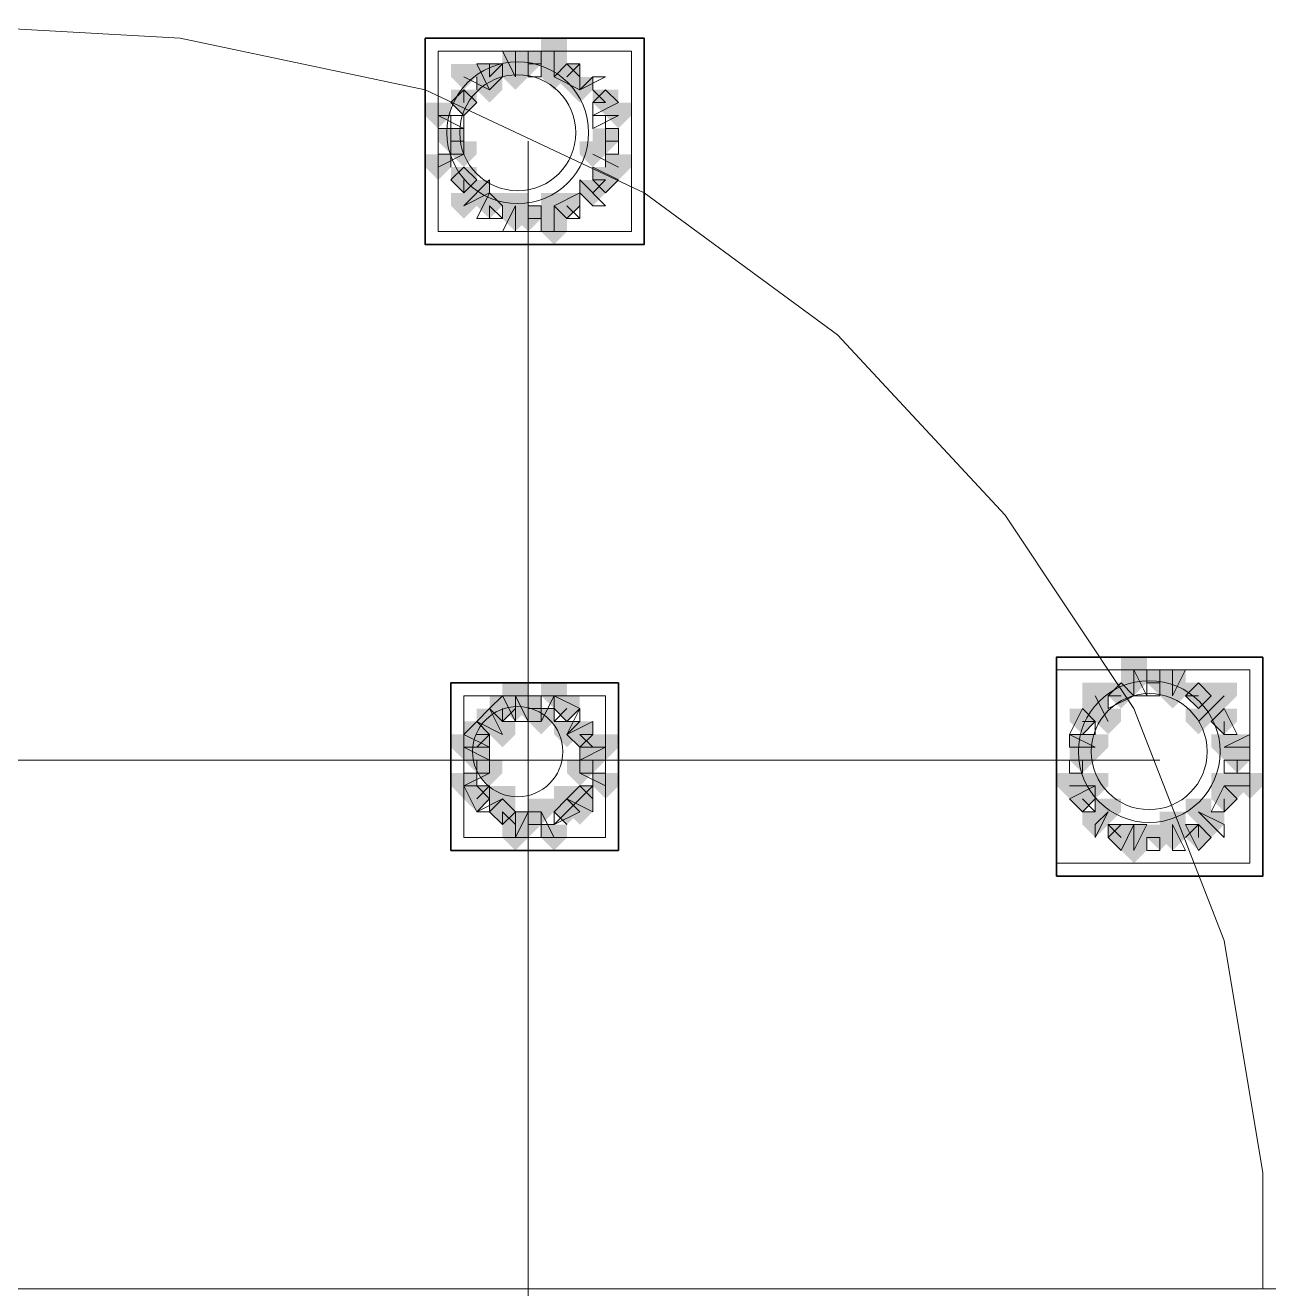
# Model space of a CAD drawing. Header units: millimetres. Extents: x 2315 to 4619, y 1334 to 1897.
# Drawn here: x 4144.12 to 4150.04, y 1554.71 to 1560.69 of the extents above; entities that cross this region are included whole.
import ezdxf

# ---------------------------------------------------------------- set-up
doc = ezdxf.new("R2010")
doc.units = ezdxf.units.MM
for name, color, linetype, true_color in [('PDF_10', 7, 'Continuous', 0x00b85c), ('PDF_AXIS', 7, 'Continuous', 0x00b85c), ('PDF_柱构件', 7, 'Continuous', 0x00b85c), ('PDF_转运站初步方案', 7, 'Continuous', 0x00b85c)]:
    doc.layers.add(name, color=color, linetype=linetype, true_color=true_color)
doc.layers.add('PDF_中心线层', color=1, linetype='Continuous')
doc.layers.add('PDF_粗实线层', color=7, linetype='Continuous')

msp = doc.modelspace()

# ---------------------------------------------------------------- hatches: boundary and pattern name
at = {"layer": 'PDF_10', "transparency": 33554559}
for points in [[(4146.5016, 1560.5703), (4146.4405, 1560.5703), (4146.4405, 1560.5093), (4146.5016, 1560.4482), (4146.5626, 1560.5093), (4146.5626, 1560.5703)], [(4146.5016, 1560.5703), (4146.4405, 1560.5703), (4146.4405, 1560.5093), (4146.5016, 1560.4482), (4146.5626, 1560.5093), (4146.5626, 1560.5703)], [(4146.3183, 1560.5093), (4146.2572, 1560.5093), (4146.2572, 1560.4482), (4146.3183, 1560.3871), (4146.3794, 1560.4482), (4146.3794, 1560.5093)], [(4146.3183, 1560.5093), (4146.2572, 1560.5093), (4146.2572, 1560.4482), (4146.3183, 1560.3871), (4146.3794, 1560.4482), (4146.3794, 1560.5093)], [(4146.6848, 1560.5093), (4146.6237, 1560.5093), (4146.6237, 1560.4482), (4146.6848, 1560.3871), (4146.7459, 1560.4482), (4146.7459, 1560.5093)], [(4146.6848, 1560.5093), (4146.6237, 1560.5093), (4146.6237, 1560.4482), (4146.6848, 1560.3871), (4146.7459, 1560.4482), (4146.7459, 1560.5093)], [(4146.1961, 1560.3871), (4146.1351, 1560.3871), (4146.1351, 1560.326), (4146.1961, 1560.2649), (4146.2572, 1560.326), (4146.2572, 1560.3871)], [(4146.1961, 1560.3871), (4146.1351, 1560.3871), (4146.1351, 1560.326), (4146.1961, 1560.2649), (4146.2572, 1560.326), (4146.2572, 1560.3871)], [(4146.1961, 1560.3871), (4146.1351, 1560.3871), (4146.1351, 1560.326), (4146.1961, 1560.2649), (4146.2572, 1560.326), (4146.2572, 1560.3871)], [(4146.868, 1560.3871), (4146.807, 1560.3871), (4146.807, 1560.326), (4146.868, 1560.2649), (4146.9291, 1560.326), (4146.9291, 1560.3871)], [(4146.868, 1560.3871), (4146.807, 1560.3871), (4146.807, 1560.326), (4146.868, 1560.2649), (4146.9291, 1560.326), (4146.9291, 1560.3871)], [(4146.1351, 1560.2039), (4146.074, 1560.2039), (4146.074, 1560.1428), (4146.1351, 1560.0817), (4146.1961, 1560.1428), (4146.1961, 1560.2039)], [(4146.1351, 1560.2039), (4146.074, 1560.2039), (4146.074, 1560.1428), (4146.1351, 1560.0817), (4146.1961, 1560.1428), (4146.1961, 1560.2039)], [(4146.868, 1560.2039), (4146.807, 1560.2039), (4146.807, 1560.1428), (4146.868, 1560.0817), (4146.9291, 1560.1428), (4146.9291, 1560.2039)], [(4146.868, 1560.2039), (4146.807, 1560.2039), (4146.807, 1560.1428), (4146.868, 1560.0817), (4146.9291, 1560.1428), (4146.9291, 1560.2039)], [(4146.1961, 1560.0206), (4146.1351, 1560.0206), (4146.1351, 1559.9595), (4146.1961, 1559.8985), (4146.2572, 1559.9595), (4146.2572, 1560.0206)], [(4146.1961, 1560.0206), (4146.1351, 1560.0206), (4146.1351, 1559.9595), (4146.1961, 1559.8985), (4146.2572, 1559.9595), (4146.2572, 1560.0206)], [(4146.1961, 1560.0206), (4146.1351, 1560.0206), (4146.1351, 1559.9595), (4146.1961, 1559.8985), (4146.2572, 1559.9595), (4146.2572, 1560.0206)], [(4146.868, 1560.0206), (4146.807, 1560.0206), (4146.807, 1559.9595), (4146.868, 1559.8985), (4146.9291, 1559.9595), (4146.9291, 1560.0206)], [(4146.868, 1560.0206), (4146.807, 1560.0206), (4146.807, 1559.9595), (4146.868, 1559.8985), (4146.9291, 1559.9595), (4146.9291, 1560.0206)], [(4146.3183, 1559.8985), (4146.2572, 1559.8985), (4146.2572, 1559.8374), (4146.3183, 1559.7763), (4146.3794, 1559.8374), (4146.3794, 1559.8985)], [(4146.3183, 1559.8985), (4146.2572, 1559.8985), (4146.2572, 1559.8374), (4146.3183, 1559.7763), (4146.3794, 1559.8374), (4146.3794, 1559.8985)], [(4146.6848, 1559.8985), (4146.6237, 1559.8985), (4146.6237, 1559.8374), (4146.6848, 1559.7763), (4146.7459, 1559.8374), (4146.7459, 1559.8985)], [(4146.6848, 1559.8985), (4146.6237, 1559.8985), (4146.6237, 1559.8374), (4146.6848, 1559.7763), (4146.7459, 1559.8374), (4146.7459, 1559.8985)], [(4146.5016, 1559.8374), (4146.4405, 1559.8374), (4146.4405, 1559.7763), (4146.5016, 1559.7152), (4146.5626, 1559.7763), (4146.5626, 1559.8374)], [(4146.5016, 1559.8374), (4146.4405, 1559.8374), (4146.4405, 1559.7763), (4146.5016, 1559.7152), (4146.5626, 1559.7763), (4146.5626, 1559.8374)], [(4149.4945, 1557.6385), (4149.4334, 1557.6385), (4149.4334, 1557.5774), (4149.4945, 1557.5163), (4149.5556, 1557.5774), (4149.5556, 1557.6385)], [(4149.4945, 1557.6385), (4149.4334, 1557.6385), (4149.4334, 1557.5774), (4149.4945, 1557.5163), (4149.5556, 1557.5774), (4149.5556, 1557.6385)], [(4149.3113, 1557.5774), (4149.2502, 1557.5774), (4149.2502, 1557.5163), (4149.3113, 1557.4552), (4149.3724, 1557.5163), (4149.3724, 1557.5774)], [(4149.3113, 1557.5774), (4149.2502, 1557.5774), (4149.2502, 1557.5163), (4149.3113, 1557.4552), (4149.3724, 1557.5163), (4149.3724, 1557.5774)], [(4149.6778, 1557.5774), (4149.6167, 1557.5774), (4149.6167, 1557.5163), (4149.6778, 1557.4552), (4149.7389, 1557.5163), (4149.7389, 1557.5774)], [(4149.6778, 1557.5774), (4149.6167, 1557.5774), (4149.6167, 1557.5163), (4149.6778, 1557.4552), (4149.7389, 1557.5163), (4149.7389, 1557.5774)], [(4149.6778, 1557.5774), (4149.6167, 1557.5774), (4149.6167, 1557.5163), (4149.6778, 1557.4552), (4149.7389, 1557.5163), (4149.7389, 1557.5774)], [(4146.3794, 1557.5163), (4146.3183, 1557.5163), (4146.3183, 1557.4552), (4146.3794, 1557.3941), (4146.4405, 1557.4552), (4146.4405, 1557.5163)], [(4146.3794, 1557.5163), (4146.3183, 1557.5163), (4146.3183, 1557.4552), (4146.3794, 1557.3941), (4146.4405, 1557.4552), (4146.4405, 1557.5163)], [(4146.5016, 1557.5163), (4146.4405, 1557.5163), (4146.4405, 1557.4552), (4146.5016, 1557.3941), (4146.5626, 1557.4552), (4146.5626, 1557.5163)], [(4146.5016, 1557.5163), (4146.4405, 1557.5163), (4146.4405, 1557.4552), (4146.5016, 1557.3941), (4146.5626, 1557.4552), (4146.5626, 1557.5163)], [(4146.6848, 1557.5163), (4146.6237, 1557.5163), (4146.6237, 1557.4552), (4146.6848, 1557.3941), (4146.7459, 1557.4552), (4146.7459, 1557.5163)], [(4146.6848, 1557.5163), (4146.6237, 1557.5163), (4146.6237, 1557.4552), (4146.6848, 1557.3941), (4146.7459, 1557.4552), (4146.7459, 1557.5163)], [(4149.128, 1557.4552), (4149.067, 1557.4552), (4149.067, 1557.3941), (4149.128, 1557.333), (4149.1891, 1557.3941), (4149.1891, 1557.4552)], [(4149.128, 1557.4552), (4149.067, 1557.4552), (4149.067, 1557.3941), (4149.128, 1557.333), (4149.1891, 1557.3941), (4149.1891, 1557.4552)], [(4149.7999, 1557.4552), (4149.7389, 1557.4552), (4149.7389, 1557.3941), (4149.7999, 1557.333), (4149.861, 1557.3941), (4149.861, 1557.4552)], [(4149.7999, 1557.4552), (4149.7389, 1557.4552), (4149.7389, 1557.3941), (4149.7999, 1557.333), (4149.861, 1557.3941), (4149.861, 1557.4552)], [(4149.7999, 1557.4552), (4149.7389, 1557.4552), (4149.7389, 1557.3941), (4149.7999, 1557.333), (4149.861, 1557.3941), (4149.861, 1557.4552)], [(4146.2572, 1557.3941), (4146.1961, 1557.3941), (4146.1961, 1557.333), (4146.2572, 1557.272), (4146.3183, 1557.333), (4146.3183, 1557.3941)], [(4146.2572, 1557.3941), (4146.1961, 1557.3941), (4146.1961, 1557.333), (4146.2572, 1557.272), (4146.3183, 1557.333), (4146.3183, 1557.3941)], [(4146.7459, 1557.3941), (4146.6848, 1557.3941), (4146.6848, 1557.333), (4146.7459, 1557.272), (4146.807, 1557.333), (4146.807, 1557.3941)], [(4146.7459, 1557.3941), (4146.6848, 1557.3941), (4146.6848, 1557.333), (4146.7459, 1557.272), (4146.807, 1557.333), (4146.807, 1557.3941)], [(4146.2572, 1557.272), (4146.1961, 1557.272), (4146.1961, 1557.2109), (4146.2572, 1557.1498), (4146.3183, 1557.2109), (4146.3183, 1557.272)], [(4146.2572, 1557.272), (4146.1961, 1557.272), (4146.1961, 1557.2109), (4146.2572, 1557.1498), (4146.3183, 1557.2109), (4146.3183, 1557.272)], [(4146.807, 1557.272), (4146.7459, 1557.272), (4146.7459, 1557.2109), (4146.807, 1557.1498), (4146.868, 1557.2109), (4146.868, 1557.272)], [(4146.807, 1557.272), (4146.7459, 1557.272), (4146.7459, 1557.2109), (4146.807, 1557.1498), (4146.868, 1557.2109), (4146.868, 1557.272)], [(4149.128, 1557.272), (4149.067, 1557.272), (4149.067, 1557.2109), (4149.128, 1557.1498), (4149.1891, 1557.2109), (4149.1891, 1557.272)], [(4149.128, 1557.272), (4149.067, 1557.272), (4149.067, 1557.2109), (4149.128, 1557.1498), (4149.1891, 1557.2109), (4149.1891, 1557.272)], [(4149.861, 1557.272), (4149.7999, 1557.272), (4149.7999, 1557.2109), (4149.861, 1557.1498), (4149.9221, 1557.2109), (4149.9221, 1557.272)], [(4149.861, 1557.272), (4149.7999, 1557.272), (4149.7999, 1557.2109), (4149.861, 1557.1498), (4149.9221, 1557.2109), (4149.9221, 1557.272)], [(4146.2572, 1557.0887), (4146.1961, 1557.0887), (4146.1961, 1557.0276), (4146.2572, 1556.9666), (4146.3183, 1557.0276), (4146.3183, 1557.0887)], [(4146.2572, 1557.0887), (4146.1961, 1557.0887), (4146.1961, 1557.0276), (4146.2572, 1556.9666), (4146.3183, 1557.0276), (4146.3183, 1557.0887)], [(4146.7459, 1557.0887), (4146.6848, 1557.0887), (4146.6848, 1557.0276), (4146.7459, 1556.9666), (4146.807, 1557.0276), (4146.807, 1557.0887)], [(4146.7459, 1557.0887), (4146.6848, 1557.0887), (4146.6848, 1557.0276), (4146.7459, 1556.9666), (4146.807, 1557.0276), (4146.807, 1557.0887)], [(4149.128, 1557.0887), (4149.067, 1557.0887), (4149.067, 1557.0276), (4149.128, 1556.9666), (4149.1891, 1557.0276), (4149.1891, 1557.0887)], [(4149.128, 1557.0887), (4149.067, 1557.0887), (4149.067, 1557.0276), (4149.128, 1556.9666), (4149.1891, 1557.0276), (4149.1891, 1557.0887)], [(4149.7999, 1557.0887), (4149.7389, 1557.0887), (4149.7389, 1557.0276), (4149.7999, 1556.9666), (4149.861, 1557.0276), (4149.861, 1557.0887)], [(4149.7999, 1557.0887), (4149.7389, 1557.0887), (4149.7389, 1557.0276), (4149.7999, 1556.9666), (4149.861, 1557.0276), (4149.861, 1557.0887)], [(4146.3794, 1557.0276), (4146.3183, 1557.0276), (4146.3183, 1556.9666), (4146.3794, 1556.9055), (4146.4405, 1556.9666), (4146.4405, 1557.0276)], [(4146.3794, 1557.0276), (4146.3183, 1557.0276), (4146.3183, 1556.9666), (4146.3794, 1556.9055), (4146.4405, 1556.9666), (4146.4405, 1557.0276)], [(4146.6848, 1557.0276), (4146.6237, 1557.0276), (4146.6237, 1556.9666), (4146.6848, 1556.9055), (4146.7459, 1556.9666), (4146.7459, 1557.0276)], [(4146.6848, 1557.0276), (4146.6237, 1557.0276), (4146.6237, 1556.9666), (4146.6848, 1556.9055), (4146.7459, 1556.9666), (4146.7459, 1557.0276)], [(4146.5016, 1556.9666), (4146.4405, 1556.9666), (4146.4405, 1556.9055), (4146.5016, 1556.8444), (4146.5626, 1556.9055), (4146.5626, 1556.9666)], [(4146.5016, 1556.9666), (4146.4405, 1556.9666), (4146.4405, 1556.9055), (4146.5016, 1556.8444), (4146.5626, 1556.9055), (4146.5626, 1556.9666)], [(4149.3113, 1556.9055), (4149.2502, 1556.9055), (4149.2502, 1556.8444), (4149.3113, 1556.7833), (4149.3724, 1556.8444), (4149.3724, 1556.9055)], [(4149.3113, 1556.9055), (4149.2502, 1556.9055), (4149.2502, 1556.8444), (4149.3113, 1556.7833), (4149.3724, 1556.8444), (4149.3724, 1556.9055)], [(4149.4945, 1556.9055), (4149.4334, 1556.9055), (4149.4334, 1556.8444), (4149.4945, 1556.7833), (4149.5556, 1556.8444), (4149.5556, 1556.9055)], [(4149.4945, 1556.9055), (4149.4334, 1556.9055), (4149.4334, 1556.8444), (4149.4945, 1556.7833), (4149.5556, 1556.8444), (4149.5556, 1556.9055)], [(4149.6778, 1556.9055), (4149.6167, 1556.9055), (4149.6167, 1556.8444), (4149.6778, 1556.7833), (4149.7389, 1556.8444), (4149.7389, 1556.9055)], [(4149.6778, 1556.9055), (4149.6167, 1556.9055), (4149.6167, 1556.8444), (4149.6778, 1556.7833), (4149.7389, 1556.8444), (4149.7389, 1556.9055)]]:
    msp.add_hatch(color=256, dxfattribs=at).paths.add_polyline_path(points)
at = {"layer": 'PDF_柱构件', "transparency": 33554559}
for points in [[(4146.6237, 1560.6314), (4146.5626, 1560.6314), (4146.5626, 1560.5703), (4146.6237, 1560.5093), (4146.6848, 1560.5703), (4146.6848, 1560.6314)], [(4146.4405, 1560.5703), (4146.3794, 1560.5703), (4146.3794, 1560.5093), (4146.4405, 1560.4482), (4146.5016, 1560.5093), (4146.5016, 1560.5703)], [(4146.6237, 1560.5703), (4146.5626, 1560.5703), (4146.5626, 1560.5093), (4146.6237, 1560.4482), (4146.6848, 1560.5093), (4146.6848, 1560.5703)], [(4146.1961, 1560.5093), (4146.1351, 1560.5093), (4146.1351, 1560.4482), (4146.1961, 1560.3871), (4146.2572, 1560.4482), (4146.2572, 1560.5093)], [(4146.4405, 1560.5093), (4146.3794, 1560.5093), (4146.3794, 1560.4482), (4146.4405, 1560.3871), (4146.5016, 1560.4482), (4146.5016, 1560.5093)], [(4146.6237, 1560.5093), (4146.5626, 1560.5093), (4146.5626, 1560.4482), (4146.6237, 1560.3871), (4146.6848, 1560.4482), (4146.6848, 1560.5093)], [(4146.3183, 1560.4482), (4146.2572, 1560.4482), (4146.2572, 1560.3871), (4146.3183, 1560.326), (4146.3794, 1560.3871), (4146.3794, 1560.4482)], [(4146.7459, 1560.4482), (4146.6848, 1560.4482), (4146.6848, 1560.3871), (4146.7459, 1560.326), (4146.807, 1560.3871), (4146.807, 1560.4482)], [(4146.074, 1560.326), (4146.0129, 1560.326), (4146.0129, 1560.2649), (4146.074, 1560.2039), (4146.1351, 1560.2649), (4146.1351, 1560.326)], [(4146.9291, 1560.326), (4146.868, 1560.326), (4146.868, 1560.2649), (4146.9291, 1560.2039), (4146.9902, 1560.2649), (4146.9902, 1560.326)], [(4146.1961, 1560.1428), (4146.1351, 1560.1428), (4146.1351, 1560.0817), (4146.1961, 1560.0206), (4146.2572, 1560.0817), (4146.2572, 1560.1428)], [(4146.807, 1560.1428), (4146.7459, 1560.1428), (4146.7459, 1560.0817), (4146.807, 1560.0206), (4146.868, 1560.0817), (4146.868, 1560.1428)], [(4146.074, 1560.0817), (4146.0129, 1560.0817), (4146.0129, 1560.0206), (4146.074, 1559.9595), (4146.1351, 1560.0206), (4146.1351, 1560.0817)], [(4146.9291, 1560.0817), (4146.868, 1560.0817), (4146.868, 1560.0206), (4146.9291, 1559.9595), (4146.9902, 1560.0206), (4146.9902, 1560.0817)], [(4146.2572, 1559.9595), (4146.1961, 1559.9595), (4146.1961, 1559.8985), (4146.2572, 1559.8374), (4146.3183, 1559.8985), (4146.3183, 1559.9595)], [(4146.807, 1559.9595), (4146.7459, 1559.9595), (4146.7459, 1559.8985), (4146.807, 1559.8374), (4146.868, 1559.8985), (4146.868, 1559.9595)], [(4146.1961, 1559.8985), (4146.1351, 1559.8985), (4146.1351, 1559.8374), (4146.1961, 1559.7763), (4146.2572, 1559.8374), (4146.2572, 1559.8985)], [(4146.4405, 1559.8985), (4146.3794, 1559.8985), (4146.3794, 1559.8374), (4146.4405, 1559.7763), (4146.5016, 1559.8374), (4146.5016, 1559.8985)], [(4146.6237, 1559.8985), (4146.5626, 1559.8985), (4146.5626, 1559.8374), (4146.6237, 1559.7763), (4146.6848, 1559.8374), (4146.6848, 1559.8985)], [(4146.4405, 1559.8374), (4146.3794, 1559.8374), (4146.3794, 1559.7763), (4146.4405, 1559.7152), (4146.5016, 1559.7763), (4146.5016, 1559.8374)], [(4146.6237, 1559.8374), (4146.5626, 1559.8374), (4146.5626, 1559.7763), (4146.6237, 1559.7152), (4146.6848, 1559.7763), (4146.6848, 1559.8374)], [(4146.6237, 1559.7763), (4146.5626, 1559.7763), (4146.5626, 1559.7152), (4146.6237, 1559.6541), (4146.6848, 1559.7152), (4146.6848, 1559.7763)], [(4149.3724, 1557.6995), (4149.3113, 1557.6995), (4149.3113, 1557.6385), (4149.3724, 1557.5774), (4149.4334, 1557.6385), (4149.4334, 1557.6995)], [(4149.3724, 1557.6385), (4149.3113, 1557.6385), (4149.3113, 1557.5774), (4149.3724, 1557.5163), (4149.4334, 1557.5774), (4149.4334, 1557.6385)], [(4149.5556, 1557.6385), (4149.4945, 1557.6385), (4149.4945, 1557.5774), (4149.5556, 1557.5163), (4149.6167, 1557.5774), (4149.6167, 1557.6385)], [(4146.4405, 1557.5774), (4146.3794, 1557.5774), (4146.3794, 1557.5163), (4146.4405, 1557.4552), (4146.5016, 1557.5163), (4146.5016, 1557.5774)], [(4146.6237, 1557.5774), (4146.5626, 1557.5774), (4146.5626, 1557.5163), (4146.6237, 1557.4552), (4146.6848, 1557.5163), (4146.6848, 1557.5774)], [(4149.1891, 1557.5774), (4149.128, 1557.5774), (4149.128, 1557.5163), (4149.1891, 1557.4552), (4149.2502, 1557.5163), (4149.2502, 1557.5774)], [(4149.5556, 1557.5774), (4149.4945, 1557.5774), (4149.4945, 1557.5163), (4149.5556, 1557.4552), (4149.6167, 1557.5163), (4149.6167, 1557.5774)], [(4149.7999, 1557.5774), (4149.7389, 1557.5774), (4149.7389, 1557.5163), (4149.7999, 1557.4552), (4149.861, 1557.5163), (4149.861, 1557.5774)], [(4146.4405, 1557.5163), (4146.3794, 1557.5163), (4146.3794, 1557.4552), (4146.4405, 1557.3941), (4146.5016, 1557.4552), (4146.5016, 1557.5163)], [(4149.1891, 1557.5163), (4149.128, 1557.5163), (4149.128, 1557.4552), (4149.1891, 1557.3941), (4149.2502, 1557.4552), (4149.2502, 1557.5163)], [(4149.7389, 1557.5163), (4149.6778, 1557.5163), (4149.6778, 1557.4552), (4149.7389, 1557.3941), (4149.7999, 1557.4552), (4149.7999, 1557.5163)], [(4146.3183, 1557.4552), (4146.2572, 1557.4552), (4146.2572, 1557.3941), (4146.3183, 1557.333), (4146.3794, 1557.3941), (4146.3794, 1557.4552)], [(4146.5626, 1557.4552), (4146.5016, 1557.4552), (4146.5016, 1557.3941), (4146.5626, 1557.333), (4146.6237, 1557.3941), (4146.6237, 1557.4552)], [(4149.2502, 1557.4552), (4149.1891, 1557.4552), (4149.1891, 1557.3941), (4149.2502, 1557.333), (4149.3113, 1557.3941), (4149.3113, 1557.4552)], [(4149.6778, 1557.4552), (4149.6167, 1557.4552), (4149.6167, 1557.3941), (4149.6778, 1557.333), (4149.7389, 1557.3941), (4149.7389, 1557.4552)], [(4146.3794, 1557.3941), (4146.3183, 1557.3941), (4146.3183, 1557.333), (4146.3794, 1557.272), (4146.4405, 1557.333), (4146.4405, 1557.3941)], [(4146.6848, 1557.3941), (4146.6237, 1557.3941), (4146.6237, 1557.333), (4146.6848, 1557.272), (4146.7459, 1557.333), (4146.7459, 1557.3941)], [(4146.1961, 1557.333), (4146.1351, 1557.333), (4146.1351, 1557.272), (4146.1961, 1557.2109), (4146.2572, 1557.272), (4146.2572, 1557.333)], [(4146.2572, 1557.333), (4146.1961, 1557.333), (4146.1961, 1557.272), (4146.2572, 1557.2109), (4146.3183, 1557.272), (4146.3183, 1557.333)], [(4146.807, 1557.333), (4146.7459, 1557.333), (4146.7459, 1557.272), (4146.807, 1557.2109), (4146.868, 1557.272), (4146.868, 1557.333)], [(4146.868, 1557.333), (4146.807, 1557.333), (4146.807, 1557.272), (4146.868, 1557.2109), (4146.9291, 1557.272), (4146.9291, 1557.333)], [(4149.128, 1557.333), (4149.067, 1557.333), (4149.067, 1557.272), (4149.128, 1557.2109), (4149.1891, 1557.272), (4149.1891, 1557.333)], [(4149.1891, 1557.333), (4149.128, 1557.333), (4149.128, 1557.272), (4149.1891, 1557.2109), (4149.2502, 1557.272), (4149.2502, 1557.333)], [(4149.7999, 1557.333), (4149.7389, 1557.333), (4149.7389, 1557.272), (4149.7999, 1557.2109), (4149.861, 1557.272), (4149.861, 1557.333)], [(4149.861, 1557.333), (4149.7999, 1557.333), (4149.7999, 1557.272), (4149.861, 1557.2109), (4149.9221, 1557.272), (4149.9221, 1557.333)], [(4146.3183, 1557.2109), (4146.2572, 1557.2109), (4146.2572, 1557.1498), (4146.3183, 1557.0887), (4146.3794, 1557.1498), (4146.3794, 1557.2109)], [(4146.7459, 1557.2109), (4146.6848, 1557.2109), (4146.6848, 1557.1498), (4146.7459, 1557.0887), (4146.807, 1557.1498), (4146.807, 1557.2109)], [(4146.1961, 1557.1498), (4146.1351, 1557.1498), (4146.1351, 1557.0887), (4146.1961, 1557.0276), (4146.2572, 1557.0887), (4146.2572, 1557.1498)], [(4146.868, 1557.1498), (4146.807, 1557.1498), (4146.807, 1557.0887), (4146.868, 1557.0276), (4146.9291, 1557.0887), (4146.9291, 1557.1498)], [(4149.067, 1557.1498), (4149.0059, 1557.1498), (4149.0059, 1557.0887), (4149.067, 1557.0276), (4149.128, 1557.0887), (4149.128, 1557.1498)], [(4149.128, 1557.1498), (4149.067, 1557.1498), (4149.067, 1557.0887), (4149.128, 1557.0276), (4149.1891, 1557.0887), (4149.1891, 1557.1498)], [(4149.1891, 1557.1498), (4149.128, 1557.1498), (4149.128, 1557.0887), (4149.1891, 1557.0276), (4149.2502, 1557.0887), (4149.2502, 1557.1498)], [(4149.7999, 1557.1498), (4149.7389, 1557.1498), (4149.7389, 1557.0887), (4149.7999, 1557.0276), (4149.861, 1557.0887), (4149.861, 1557.1498)], [(4149.861, 1557.1498), (4149.7999, 1557.1498), (4149.7999, 1557.0887), (4149.861, 1557.0276), (4149.9221, 1557.0887), (4149.9221, 1557.1498)], [(4149.9221, 1557.1498), (4149.861, 1557.1498), (4149.861, 1557.0887), (4149.9221, 1557.0276), (4149.9832, 1557.0887), (4149.9832, 1557.1498)], [(4146.3794, 1557.0887), (4146.3183, 1557.0887), (4146.3183, 1557.0276), (4146.3794, 1556.9666), (4146.4405, 1557.0276), (4146.4405, 1557.0887)], [(4146.6848, 1557.0887), (4146.6237, 1557.0887), (4146.6237, 1557.0276), (4146.6848, 1556.9666), (4146.7459, 1557.0276), (4146.7459, 1557.0887)], [(4146.5626, 1557.0276), (4146.5016, 1557.0276), (4146.5016, 1556.9666), (4146.5626, 1556.9055), (4146.6237, 1556.9666), (4146.6237, 1557.0276)], [(4146.7459, 1557.0276), (4146.6848, 1557.0276), (4146.6848, 1556.9666), (4146.7459, 1556.9055), (4146.807, 1556.9666), (4146.807, 1557.0276)], [(4149.2502, 1557.0276), (4149.1891, 1557.0276), (4149.1891, 1556.9666), (4149.2502, 1556.9055), (4149.3113, 1556.9666), (4149.3113, 1557.0276)], [(4149.6778, 1557.0276), (4149.6167, 1557.0276), (4149.6167, 1556.9666), (4149.6778, 1556.9055), (4149.7389, 1556.9666), (4149.7389, 1557.0276)], [(4146.4405, 1556.9666), (4146.3794, 1556.9666), (4146.3794, 1556.9055), (4146.4405, 1556.8444), (4146.5016, 1556.9055), (4146.5016, 1556.9666)], [(4149.1891, 1556.9666), (4149.128, 1556.9666), (4149.128, 1556.9055), (4149.1891, 1556.8444), (4149.2502, 1556.9055), (4149.2502, 1556.9666)], [(4149.5556, 1556.9666), (4149.4945, 1556.9666), (4149.4945, 1556.9055), (4149.5556, 1556.8444), (4149.6167, 1556.9055), (4149.6167, 1556.9666)], [(4149.7389, 1556.9666), (4149.6778, 1556.9666), (4149.6778, 1556.9055), (4149.7389, 1556.8444), (4149.7999, 1556.9055), (4149.7999, 1556.9666)], [(4146.4405, 1556.9055), (4146.3794, 1556.9055), (4146.3794, 1556.8444), (4146.4405, 1556.7833), (4146.5016, 1556.8444), (4146.5016, 1556.9055)], [(4146.6237, 1556.9055), (4146.5626, 1556.9055), (4146.5626, 1556.8444), (4146.6237, 1556.7833), (4146.6848, 1556.8444), (4146.6848, 1556.9055)], [(4149.3724, 1556.9055), (4149.3113, 1556.9055), (4149.3113, 1556.8444), (4149.3724, 1556.7833), (4149.4334, 1556.8444), (4149.4334, 1556.9055)], [(4149.5556, 1556.9055), (4149.4945, 1556.9055), (4149.4945, 1556.8444), (4149.5556, 1556.7833), (4149.6167, 1556.8444), (4149.6167, 1556.9055)], [(4149.3724, 1556.8444), (4149.3113, 1556.8444), (4149.3113, 1556.7833), (4149.3724, 1556.7222), (4149.4334, 1556.7833), (4149.4334, 1556.8444)]]:
    msp.add_hatch(color=256, dxfattribs=at).paths.add_polyline_path(points)
at = {"layer": 'PDF_转运站初步方案', "transparency": 33554559}
for points in [[(4146.5016, 1560.5703), (4146.4405, 1560.5703), (4146.4405, 1560.5093), (4146.5016, 1560.4482), (4146.5626, 1560.5093), (4146.5626, 1560.5703)], [(4146.5016, 1560.5703), (4146.4405, 1560.5703), (4146.4405, 1560.5093), (4146.5016, 1560.4482), (4146.5626, 1560.5093), (4146.5626, 1560.5703)], [(4146.3183, 1560.5093), (4146.2572, 1560.5093), (4146.2572, 1560.4482), (4146.3183, 1560.3871), (4146.3794, 1560.4482), (4146.3794, 1560.5093)], [(4146.3183, 1560.5093), (4146.2572, 1560.5093), (4146.2572, 1560.4482), (4146.3183, 1560.3871), (4146.3794, 1560.4482), (4146.3794, 1560.5093)], [(4146.6848, 1560.5093), (4146.6237, 1560.5093), (4146.6237, 1560.4482), (4146.6848, 1560.3871), (4146.7459, 1560.4482), (4146.7459, 1560.5093)], [(4146.6848, 1560.5093), (4146.6237, 1560.5093), (4146.6237, 1560.4482), (4146.6848, 1560.3871), (4146.7459, 1560.4482), (4146.7459, 1560.5093)], [(4146.1961, 1560.3871), (4146.1351, 1560.3871), (4146.1351, 1560.326), (4146.1961, 1560.2649), (4146.2572, 1560.326), (4146.2572, 1560.3871)], [(4146.1961, 1560.3871), (4146.1351, 1560.3871), (4146.1351, 1560.326), (4146.1961, 1560.2649), (4146.2572, 1560.326), (4146.2572, 1560.3871)], [(4146.868, 1560.3871), (4146.807, 1560.3871), (4146.807, 1560.326), (4146.868, 1560.2649), (4146.9291, 1560.326), (4146.9291, 1560.3871)], [(4146.868, 1560.3871), (4146.807, 1560.3871), (4146.807, 1560.326), (4146.868, 1560.2649), (4146.9291, 1560.326), (4146.9291, 1560.3871)], [(4146.1351, 1560.2039), (4146.074, 1560.2039), (4146.074, 1560.1428), (4146.1351, 1560.0817), (4146.1961, 1560.1428), (4146.1961, 1560.2039)], [(4146.1351, 1560.2039), (4146.074, 1560.2039), (4146.074, 1560.1428), (4146.1351, 1560.0817), (4146.1961, 1560.1428), (4146.1961, 1560.2039)], [(4146.868, 1560.2039), (4146.807, 1560.2039), (4146.807, 1560.1428), (4146.868, 1560.0817), (4146.9291, 1560.1428), (4146.9291, 1560.2039)], [(4146.868, 1560.2039), (4146.807, 1560.2039), (4146.807, 1560.1428), (4146.868, 1560.0817), (4146.9291, 1560.1428), (4146.9291, 1560.2039)], [(4146.1961, 1560.0206), (4146.1351, 1560.0206), (4146.1351, 1559.9595), (4146.1961, 1559.8985), (4146.2572, 1559.9595), (4146.2572, 1560.0206)], [(4146.1961, 1560.0206), (4146.1351, 1560.0206), (4146.1351, 1559.9595), (4146.1961, 1559.8985), (4146.2572, 1559.9595), (4146.2572, 1560.0206)], [(4146.868, 1560.0206), (4146.807, 1560.0206), (4146.807, 1559.9595), (4146.868, 1559.8985), (4146.9291, 1559.9595), (4146.9291, 1560.0206)], [(4146.868, 1560.0206), (4146.807, 1560.0206), (4146.807, 1559.9595), (4146.868, 1559.8985), (4146.9291, 1559.9595), (4146.9291, 1560.0206)], [(4146.3183, 1559.8985), (4146.2572, 1559.8985), (4146.2572, 1559.8374), (4146.3183, 1559.7763), (4146.3794, 1559.8374), (4146.3794, 1559.8985)], [(4146.3183, 1559.8985), (4146.2572, 1559.8985), (4146.2572, 1559.8374), (4146.3183, 1559.7763), (4146.3794, 1559.8374), (4146.3794, 1559.8985)], [(4146.6848, 1559.8985), (4146.6237, 1559.8985), (4146.6237, 1559.8374), (4146.6848, 1559.7763), (4146.7459, 1559.8374), (4146.7459, 1559.8985)], [(4146.6848, 1559.8985), (4146.6237, 1559.8985), (4146.6237, 1559.8374), (4146.6848, 1559.7763), (4146.7459, 1559.8374), (4146.7459, 1559.8985)], [(4146.5016, 1559.8374), (4146.4405, 1559.8374), (4146.4405, 1559.7763), (4146.5016, 1559.7152), (4146.5626, 1559.7763), (4146.5626, 1559.8374)], [(4146.5016, 1559.8374), (4146.4405, 1559.8374), (4146.4405, 1559.7763), (4146.5016, 1559.7152), (4146.5626, 1559.7763), (4146.5626, 1559.8374)], [(4149.4945, 1557.6385), (4149.4334, 1557.6385), (4149.4334, 1557.5774), (4149.4945, 1557.5163), (4149.5556, 1557.5774), (4149.5556, 1557.6385)], [(4149.4945, 1557.6385), (4149.4334, 1557.6385), (4149.4334, 1557.5774), (4149.4945, 1557.5163), (4149.5556, 1557.5774), (4149.5556, 1557.6385)], [(4149.3113, 1557.5774), (4149.2502, 1557.5774), (4149.2502, 1557.5163), (4149.3113, 1557.4552), (4149.3724, 1557.5163), (4149.3724, 1557.5774)], [(4149.3113, 1557.5774), (4149.2502, 1557.5774), (4149.2502, 1557.5163), (4149.3113, 1557.4552), (4149.3724, 1557.5163), (4149.3724, 1557.5774)], [(4149.6778, 1557.5774), (4149.6167, 1557.5774), (4149.6167, 1557.5163), (4149.6778, 1557.4552), (4149.7389, 1557.5163), (4149.7389, 1557.5774)], [(4149.6778, 1557.5774), (4149.6167, 1557.5774), (4149.6167, 1557.5163), (4149.6778, 1557.4552), (4149.7389, 1557.5163), (4149.7389, 1557.5774)], [(4146.3794, 1557.5163), (4146.3183, 1557.5163), (4146.3183, 1557.4552), (4146.3794, 1557.3941), (4146.4405, 1557.4552), (4146.4405, 1557.5163)], [(4146.3794, 1557.5163), (4146.3183, 1557.5163), (4146.3183, 1557.4552), (4146.3794, 1557.3941), (4146.4405, 1557.4552), (4146.4405, 1557.5163)], [(4146.5016, 1557.5163), (4146.4405, 1557.5163), (4146.4405, 1557.4552), (4146.5016, 1557.3941), (4146.5626, 1557.4552), (4146.5626, 1557.5163)], [(4146.5016, 1557.5163), (4146.4405, 1557.5163), (4146.4405, 1557.4552), (4146.5016, 1557.3941), (4146.5626, 1557.4552), (4146.5626, 1557.5163)], [(4146.6848, 1557.5163), (4146.6237, 1557.5163), (4146.6237, 1557.4552), (4146.6848, 1557.3941), (4146.7459, 1557.4552), (4146.7459, 1557.5163)], [(4146.6848, 1557.5163), (4146.6237, 1557.5163), (4146.6237, 1557.4552), (4146.6848, 1557.3941), (4146.7459, 1557.4552), (4146.7459, 1557.5163)], [(4149.128, 1557.4552), (4149.067, 1557.4552), (4149.067, 1557.3941), (4149.128, 1557.333), (4149.1891, 1557.3941), (4149.1891, 1557.4552)], [(4149.128, 1557.4552), (4149.067, 1557.4552), (4149.067, 1557.3941), (4149.128, 1557.333), (4149.1891, 1557.3941), (4149.1891, 1557.4552)], [(4149.7999, 1557.4552), (4149.7389, 1557.4552), (4149.7389, 1557.3941), (4149.7999, 1557.333), (4149.861, 1557.3941), (4149.861, 1557.4552)], [(4149.7999, 1557.4552), (4149.7389, 1557.4552), (4149.7389, 1557.3941), (4149.7999, 1557.333), (4149.861, 1557.3941), (4149.861, 1557.4552)], [(4146.2572, 1557.3941), (4146.1961, 1557.3941), (4146.1961, 1557.333), (4146.2572, 1557.272), (4146.3183, 1557.333), (4146.3183, 1557.3941)], [(4146.2572, 1557.3941), (4146.1961, 1557.3941), (4146.1961, 1557.333), (4146.2572, 1557.272), (4146.3183, 1557.333), (4146.3183, 1557.3941)], [(4146.7459, 1557.3941), (4146.6848, 1557.3941), (4146.6848, 1557.333), (4146.7459, 1557.272), (4146.807, 1557.333), (4146.807, 1557.3941)], [(4146.7459, 1557.3941), (4146.6848, 1557.3941), (4146.6848, 1557.333), (4146.7459, 1557.272), (4146.807, 1557.333), (4146.807, 1557.3941)], [(4146.2572, 1557.272), (4146.1961, 1557.272), (4146.1961, 1557.2109), (4146.2572, 1557.1498), (4146.3183, 1557.2109), (4146.3183, 1557.272)], [(4146.2572, 1557.272), (4146.1961, 1557.272), (4146.1961, 1557.2109), (4146.2572, 1557.1498), (4146.3183, 1557.2109), (4146.3183, 1557.272)], [(4146.807, 1557.272), (4146.7459, 1557.272), (4146.7459, 1557.2109), (4146.807, 1557.1498), (4146.868, 1557.2109), (4146.868, 1557.272)], [(4146.807, 1557.272), (4146.7459, 1557.272), (4146.7459, 1557.2109), (4146.807, 1557.1498), (4146.868, 1557.2109), (4146.868, 1557.272)], [(4149.128, 1557.272), (4149.067, 1557.272), (4149.067, 1557.2109), (4149.128, 1557.1498), (4149.1891, 1557.2109), (4149.1891, 1557.272)], [(4149.128, 1557.272), (4149.067, 1557.272), (4149.067, 1557.2109), (4149.128, 1557.1498), (4149.1891, 1557.2109), (4149.1891, 1557.272)], [(4149.861, 1557.272), (4149.7999, 1557.272), (4149.7999, 1557.2109), (4149.861, 1557.1498), (4149.9221, 1557.2109), (4149.9221, 1557.272)], [(4149.861, 1557.272), (4149.7999, 1557.272), (4149.7999, 1557.2109), (4149.861, 1557.1498), (4149.9221, 1557.2109), (4149.9221, 1557.272)], [(4146.2572, 1557.0887), (4146.1961, 1557.0887), (4146.1961, 1557.0276), (4146.2572, 1556.9666), (4146.3183, 1557.0276), (4146.3183, 1557.0887)], [(4146.2572, 1557.0887), (4146.1961, 1557.0887), (4146.1961, 1557.0276), (4146.2572, 1556.9666), (4146.3183, 1557.0276), (4146.3183, 1557.0887)], [(4146.7459, 1557.0887), (4146.6848, 1557.0887), (4146.6848, 1557.0276), (4146.7459, 1556.9666), (4146.807, 1557.0276), (4146.807, 1557.0887)], [(4146.7459, 1557.0887), (4146.6848, 1557.0887), (4146.6848, 1557.0276), (4146.7459, 1556.9666), (4146.807, 1557.0276), (4146.807, 1557.0887)], [(4149.128, 1557.0887), (4149.067, 1557.0887), (4149.067, 1557.0276), (4149.128, 1556.9666), (4149.1891, 1557.0276), (4149.1891, 1557.0887)], [(4149.128, 1557.0887), (4149.067, 1557.0887), (4149.067, 1557.0276), (4149.128, 1556.9666), (4149.1891, 1557.0276), (4149.1891, 1557.0887)], [(4149.7999, 1557.0887), (4149.7389, 1557.0887), (4149.7389, 1557.0276), (4149.7999, 1556.9666), (4149.861, 1557.0276), (4149.861, 1557.0887)], [(4149.7999, 1557.0887), (4149.7389, 1557.0887), (4149.7389, 1557.0276), (4149.7999, 1556.9666), (4149.861, 1557.0276), (4149.861, 1557.0887)], [(4146.3794, 1557.0276), (4146.3183, 1557.0276), (4146.3183, 1556.9666), (4146.3794, 1556.9055), (4146.4405, 1556.9666), (4146.4405, 1557.0276)], [(4146.3794, 1557.0276), (4146.3183, 1557.0276), (4146.3183, 1556.9666), (4146.3794, 1556.9055), (4146.4405, 1556.9666), (4146.4405, 1557.0276)], [(4146.6848, 1557.0276), (4146.6237, 1557.0276), (4146.6237, 1556.9666), (4146.6848, 1556.9055), (4146.7459, 1556.9666), (4146.7459, 1557.0276)], [(4146.6848, 1557.0276), (4146.6237, 1557.0276), (4146.6237, 1556.9666), (4146.6848, 1556.9055), (4146.7459, 1556.9666), (4146.7459, 1557.0276)], [(4146.5016, 1556.9666), (4146.4405, 1556.9666), (4146.4405, 1556.9055), (4146.5016, 1556.8444), (4146.5626, 1556.9055), (4146.5626, 1556.9666)], [(4146.5016, 1556.9666), (4146.4405, 1556.9666), (4146.4405, 1556.9055), (4146.5016, 1556.8444), (4146.5626, 1556.9055), (4146.5626, 1556.9666)], [(4149.3113, 1556.9055), (4149.2502, 1556.9055), (4149.2502, 1556.8444), (4149.3113, 1556.7833), (4149.3724, 1556.8444), (4149.3724, 1556.9055)], [(4149.3113, 1556.9055), (4149.2502, 1556.9055), (4149.2502, 1556.8444), (4149.3113, 1556.7833), (4149.3724, 1556.8444), (4149.3724, 1556.9055)], [(4149.4945, 1556.9055), (4149.4334, 1556.9055), (4149.4334, 1556.8444), (4149.4945, 1556.7833), (4149.5556, 1556.8444), (4149.5556, 1556.9055)], [(4149.4945, 1556.9055), (4149.4334, 1556.9055), (4149.4334, 1556.8444), (4149.4945, 1556.7833), (4149.5556, 1556.8444), (4149.5556, 1556.9055)], [(4149.6778, 1556.9055), (4149.6167, 1556.9055), (4149.6167, 1556.8444), (4149.6778, 1556.7833), (4149.7389, 1556.8444), (4149.7389, 1556.9055)], [(4149.6778, 1556.9055), (4149.6167, 1556.9055), (4149.6167, 1556.8444), (4149.6778, 1556.7833), (4149.7389, 1556.8444), (4149.7389, 1556.9055)]]:
    msp.add_hatch(color=256, dxfattribs=at).paths.add_polyline_path(points)

# ---------------------------------------------------------------- linework, layer by layer
at = {"layer": 'PDF_10', "lineweight": 18}
for points in [[(4146.5016, 1560.5703), (4146.5016, 1560.5093), (4146.5626, 1560.5093)], [(4146.3183, 1560.5093), (4146.3183, 1560.4482), (4146.3794, 1560.5093)], [(4146.6848, 1560.5093), (4146.7459, 1560.4482)], [(4146.6848, 1560.4482), (4146.7459, 1560.5093)], [(4146.1961, 1560.326), (4146.1961, 1560.3871)], [(4146.807, 1560.3871), (4146.868, 1560.326), (4146.807, 1560.326)], [(4146.1351, 1560.0817), (4146.1351, 1560.2039)], [(4146.868, 1560.2039), (4146.868, 1560.0817)], [(4146.1961, 1560.1428), (4146.1351, 1560.1428)], [(4146.868, 1560.1428), (4146.9291, 1560.1428)], [(4146.1961, 1559.8985), (4146.1961, 1559.9595)], [(4146.807, 1559.9595), (4146.868, 1559.9595), (4146.807, 1559.8985)], [(4146.3794, 1559.7763), (4146.3183, 1559.8374), (4146.3183, 1559.7763)], [(4146.7459, 1559.8374), (4146.6848, 1559.7763)], [(4146.6848, 1559.8374), (4146.7459, 1559.7763)], [(4146.5626, 1559.7763), (4146.5016, 1559.7763), (4146.5016, 1559.7152)], [(4149.4945, 1557.5163), (4149.4945, 1557.5774), (4149.4334, 1557.5774)], [(4146.5626, 1557.4552), (4146.5016, 1557.4552), (4146.5016, 1557.5163)], [(4149.2502, 1557.5163), (4149.3113, 1557.5163), (4149.2502, 1557.5163)], [(4149.6778, 1557.5163), (4149.6167, 1557.5163)], [(4146.4405, 1557.4552), (4146.3794, 1557.3941), (4146.3794, 1557.4552)], [(4146.6848, 1557.3941), (4146.6237, 1557.4552)], [(4146.6237, 1557.3941), (4146.6848, 1557.4552)], [(4149.128, 1557.3941), (4149.1891, 1557.3941), (4149.128, 1557.333)], [(4149.7999, 1557.333), (4149.7999, 1557.3941)], [(4146.2572, 1557.333), (4146.3183, 1557.333), (4146.2572, 1557.272)], [(4146.807, 1557.272), (4146.7459, 1557.333), (4146.807, 1557.333)], [(4146.1961, 1557.2109), (4146.2572, 1557.2109), (4146.2572, 1557.1498)], [(4146.807, 1557.1498), (4146.807, 1557.2109), (4146.7459, 1557.2109)], [(4149.067, 1557.2109), (4149.128, 1557.2109), (4149.128, 1557.1498)], [(4149.861, 1557.1498), (4149.861, 1557.2109), (4149.7999, 1557.2109)], [(4146.2572, 1557.0887), (4146.3183, 1557.0276)], [(4146.3183, 1557.0887), (4146.2572, 1557.0276)], [(4146.7459, 1557.0276), (4146.807, 1557.0887)], [(4146.7459, 1557.0887), (4146.807, 1557.0276)], [(4149.128, 1557.0276), (4149.1891, 1556.9666)], [(4149.1891, 1557.0276), (4149.128, 1556.9666)], [(4149.7999, 1556.9666), (4149.7999, 1557.0276), (4149.7999, 1556.9666)], [(4146.3794, 1556.9055), (4146.3794, 1556.9666), (4146.4405, 1556.9055)], [(4146.5016, 1556.9666), (4146.5016, 1556.9055), (4146.5626, 1556.9055)], [(4146.6237, 1556.9055), (4146.6848, 1556.9666)], [(4146.6237, 1556.9666), (4146.6848, 1556.9055)], [(4149.2502, 1556.9055), (4149.3113, 1556.8444)], [(4149.3113, 1556.9055), (4149.2502, 1556.8444)], [(4149.6167, 1556.8444), (4149.6778, 1556.9055), (4149.6778, 1556.8444)], [(4149.4334, 1556.8444), (4149.4945, 1556.8444), (4149.4945, 1556.7833)]]:
    msp.add_lwpolyline(points, dxfattribs=at)
at = {"layer": 'PDF_AXIS', "lineweight": 18}
for points in [[(4146.074, 1560.5703), (4146.074, 1559.7152), (4146.9902, 1559.7152), (4146.9902, 1560.5703)], [(4149.9221, 1557.6385), (4149.9221, 1556.7222), (4149.0059, 1556.7222), (4149.0059, 1557.6385)], [(4146.868, 1557.5163), (4146.868, 1556.8444), (4146.1961, 1556.8444), (4146.1961, 1557.5163)]]:
    msp.add_lwpolyline(points, close=True, dxfattribs=at)
at = {"layer": 'PDF_中心线层', "color": 112, "lineweight": 18, "true_color": 0x00b85c}
for points in [[(4149.9832, 1554.7066), (4149.9832, 1555.2563), (4149.7999, 1556.3557), (4149.3724, 1557.4552), (4148.7616, 1558.3714), (4147.9675, 1559.2266), (4147.0513, 1559.8985), (4146.0129, 1560.3871), (4144.8524, 1560.6314), (4143.7529, 1560.6925), (4142.5924, 1560.5093), (4141.554, 1560.1428), (4141.0043, 1559.8374)], [(4146.5016, 1549.2093), (4146.5016, 1560.1428)], [(4149.4945, 1557.2109), (4138.561, 1557.2109)], [(4138.0113, 1554.7066), (4150.0443, 1554.7066), (4138.0113, 1554.7066)]]:
    msp.add_lwpolyline(points, dxfattribs=at)
msp.add_arc((4144.0072, 1554.6804), 5.9959, 179.7499, 300.5105, dxfattribs=at)
at = {"layer": 'PDF_柱构件', "lineweight": 18}
for points in [[(4146.3794, 1560.5703), (4146.4405, 1560.4482), (4146.4405, 1560.5703)], [(4146.5016, 1560.4482), (4146.5626, 1560.4482), (4146.5626, 1560.5703), (4146.5016, 1560.5703)], [(4146.6237, 1560.5703), (4146.6237, 1560.4482)], [(4146.3183, 1560.3871), (4146.3794, 1560.4482), (4146.3794, 1560.5093), (4146.2572, 1560.5093)], [(4146.6237, 1560.4482), (4146.7459, 1560.3871), (4146.7459, 1560.5093), (4146.6848, 1560.5093)], [(4146.1961, 1560.4482), (4146.3183, 1560.3871)], [(4146.1961, 1560.2649), (4146.2572, 1560.326), (4146.1961, 1560.3871), (4146.1351, 1560.326)], [(4146.807, 1560.326), (4146.807, 1560.2649), (4146.9291, 1560.326), (4146.868, 1560.3871)], [(4146.074, 1560.2649), (4146.1961, 1560.2039), (4146.1961, 1560.2649)], [(4146.9291, 1560.2649), (4146.807, 1560.2649), (4146.807, 1560.2039)], [(4146.1961, 1560.0817), (4146.1961, 1560.2039), (4146.074, 1560.2039), (4146.074, 1560.0817)], [(4146.868, 1560.2039), (4146.868, 1560.0817), (4146.9291, 1560.0817), (4146.9291, 1560.2039)], [(4146.074, 1560.0206), (4146.1961, 1560.0817)], [(4146.9291, 1560.0206), (4146.807, 1560.0817)], [(4146.2572, 1559.9595), (4146.1961, 1560.0206), (4146.1351, 1559.9595), (4146.1961, 1559.8985)], [(4146.807, 1560.0206), (4146.807, 1559.9595), (4146.868, 1559.8985), (4146.9291, 1559.9595)], [(4146.1961, 1559.8374), (4146.3183, 1559.8985), (4146.3183, 1559.9595)], [(4146.868, 1559.8374), (4146.7459, 1559.9595), (4146.7459, 1559.8985), (4146.807, 1559.8374)], [(4146.3794, 1559.8374), (4146.3183, 1559.8985), (4146.2572, 1559.7763), (4146.3794, 1559.7763)], [(4146.7459, 1559.8985), (4146.6237, 1559.8374), (4146.6848, 1559.7763), (4146.7459, 1559.7763)], [(4146.4405, 1559.7152), (4146.4405, 1559.8374), (4146.3794, 1559.7152)], [(4146.5626, 1559.8374), (4146.5016, 1559.8374), (4146.5016, 1559.7152), (4146.5626, 1559.7152)], [(4146.6237, 1559.7152), (4146.6237, 1559.8374)], [(4149.3724, 1557.6385), (4149.4334, 1557.5163), (4149.3724, 1557.5163)], [(4149.4945, 1557.5163), (4149.4334, 1557.5163), (4149.4334, 1557.6385), (4149.4945, 1557.6385)], [(4149.6167, 1557.6385), (4149.5556, 1557.5163), (4149.5556, 1557.6385)], [(4149.3724, 1557.5163), (4149.2502, 1557.4552), (4149.2502, 1557.5163), (4149.3113, 1557.5774)], [(4149.6778, 1557.4552), (4149.6167, 1557.5163), (4149.6778, 1557.5774), (4149.7389, 1557.5163)], [(4146.4405, 1557.3941), (4146.3794, 1557.3941), (4146.3183, 1557.4552), (4146.3794, 1557.5163)], [(4146.4405, 1557.5163), (4146.5016, 1557.3941), (4146.4405, 1557.3941)], [(4146.5626, 1557.3941), (4146.5016, 1557.3941), (4146.5016, 1557.5163), (4146.5626, 1557.5163)], [(4146.6237, 1557.5163), (4146.5626, 1557.3941)], [(4146.6848, 1557.3941), (4146.6237, 1557.3941), (4146.6237, 1557.5163), (4146.7459, 1557.4552)], [(4149.1891, 1557.5163), (4149.2502, 1557.3941)], [(4149.7999, 1557.5163), (4149.6778, 1557.3941)], [(4146.3183, 1557.4552), (4146.3794, 1557.333), (4146.2572, 1557.3941)], [(4149.1891, 1557.3941), (4149.1891, 1557.333), (4149.067, 1557.333), (4149.128, 1557.4552)], [(4149.7999, 1557.333), (4149.7389, 1557.3941), (4149.7999, 1557.4552), (4149.861, 1557.333)], [(4146.3183, 1557.333), (4146.3183, 1557.272), (4146.1961, 1557.333), (4146.2572, 1557.3941)], [(4146.7459, 1557.272), (4146.6848, 1557.333), (4146.807, 1557.3941), (4146.807, 1557.333)], [(4149.067, 1557.333), (4149.1891, 1557.272), (4149.067, 1557.272)], [(4149.9221, 1557.272), (4149.7999, 1557.272), (4149.9221, 1557.333)], [(4146.1961, 1557.272), (4146.3183, 1557.272), (4146.3183, 1557.2109)], [(4146.868, 1557.272), (4146.7459, 1557.2109), (4146.7459, 1557.272)], [(4146.3183, 1557.2109), (4146.3183, 1557.1498), (4146.1961, 1557.1498), (4146.1961, 1557.2109)], [(4146.7459, 1557.1498), (4146.7459, 1557.2109), (4146.868, 1557.2109), (4146.868, 1557.1498)], [(4149.128, 1557.2109), (4149.128, 1557.1498), (4149.067, 1557.1498), (4149.067, 1557.2109)], [(4149.7999, 1557.1498), (4149.7999, 1557.2109), (4149.9221, 1557.2109), (4149.9221, 1557.1498)], [(4146.1961, 1557.0887), (4146.3183, 1557.1498)], [(4146.868, 1557.0887), (4146.7459, 1557.1498)], [(4146.3183, 1557.0887), (4146.3183, 1557.0276), (4146.2572, 1556.9666), (4146.1961, 1557.0887)], [(4146.6848, 1557.0276), (4146.7459, 1557.0887), (4146.807, 1557.0887), (4146.807, 1556.9666)], [(4149.067, 1557.0887), (4149.1891, 1557.0887)], [(4149.1891, 1557.0887), (4149.1891, 1556.9666), (4149.128, 1556.9666), (4149.067, 1557.0276)], [(4149.7389, 1556.9666), (4149.7999, 1557.0887), (4149.861, 1557.0276), (4149.7999, 1556.9666)], [(4149.9221, 1557.0887), (4149.7999, 1557.0887)], [(4146.2572, 1556.9666), (4146.3794, 1557.0276), (4146.3183, 1556.9666)], [(4146.3794, 1557.0276), (4146.4405, 1556.9666), (4146.3794, 1556.9055), (4146.3183, 1556.9666)], [(4146.6237, 1556.9666), (4146.6848, 1557.0276), (4146.7459, 1556.9666), (4146.6237, 1556.9055)], [(4146.7459, 1556.9666), (4146.6848, 1557.0276)], [(4146.4405, 1556.8444), (4146.4405, 1556.9666), (4146.5016, 1556.9666)], [(4146.5016, 1556.9666), (4146.5626, 1556.9666), (4146.5626, 1556.8444), (4146.5016, 1556.8444)], [(4146.6237, 1556.8444), (4146.5626, 1556.9666)], [(4149.1891, 1556.9055), (4149.2502, 1556.9666), (4149.1891, 1556.8444)], [(4149.7999, 1556.8444), (4149.6778, 1556.9666), (4149.7999, 1556.9055)], [(4149.2502, 1556.9055), (4149.3724, 1556.9055), (4149.3113, 1556.7833), (4149.2502, 1556.8444)], [(4149.3724, 1556.7833), (4149.3724, 1556.9055), (4149.4334, 1556.9055)], [(4149.5556, 1556.7833), (4149.5556, 1556.9055), (4149.6167, 1556.7833)], [(4149.6167, 1556.9055), (4149.6778, 1556.9055), (4149.7389, 1556.8444), (4149.6778, 1556.7833)], [(4149.4334, 1556.8444), (4149.4945, 1556.8444), (4149.4945, 1556.7833), (4149.4334, 1556.7833)]]:
    msp.add_lwpolyline(points, close=True, dxfattribs=at)
for points in [[(4146.2572, 1560.3871), (4146.2572, 1560.4482)], [(4146.807, 1560.4482), (4146.7459, 1560.3871), (4146.868, 1560.4482), (4146.807, 1560.4482), (4146.807, 1560.3871)], [(4146.1351, 1560.2039), (4146.1351, 1560.2649)], [(4146.868, 1560.2649), (4146.868, 1560.2039)], [(4146.1351, 1560.0206), (4146.1351, 1560.0817)], [(4146.868, 1560.0817), (4146.868, 1560.0206)], [(4146.6237, 1557.4552), (4146.5626, 1557.4552)], [(4146.7459, 1557.3941), (4146.6848, 1557.333), (4146.7459, 1557.4552), (4146.7459, 1557.3941), (4146.6848, 1557.3941)], [(4146.2572, 1557.1498), (4146.2572, 1557.0887)], [(4146.807, 1557.0887), (4146.807, 1557.1498)], [(4146.3183, 1557.0276), (4146.3183, 1556.9666)], [(4146.6848, 1556.9666), (4146.7459, 1557.0276)], [(4146.5626, 1556.9055), (4146.6237, 1556.9055)]]:
    msp.add_lwpolyline(points, dxfattribs=at)
at = {"layer": 'PDF_粗实线层', "color": 112, "lineweight": 35, "true_color": 0x00b85c}
for points in [[(4146.0129, 1560.6314), (4146.0129, 1559.6541), (4147.0513, 1559.6541), (4147.0513, 1560.6314)], [(4149.9832, 1557.6995), (4149.9832, 1556.6612), (4149.0059, 1556.6612), (4149.0059, 1557.6995)], [(4146.9291, 1557.5774), (4146.1351, 1557.5774), (4146.1351, 1556.7833), (4146.9291, 1556.7833)]]:
    msp.add_lwpolyline(points, close=True, dxfattribs=at)
at = {"layer": 'PDF_转运站初步方案', "lineweight": 18}
for centre, radius in [((4146.4516, 1560.1834), 0.3359), ((4146.4516, 1560.1834), 0.2749), ((4149.4447, 1557.2514), 0.3359), ((4149.4447, 1557.2514), 0.2749), ((4146.4516, 1557.2514), 0.2138), ((4146.4516, 1557.2514), 0.2138)]:
    msp.add_circle(centre, radius, dxfattribs=at)

doc.saveas('drawing.dxf')
